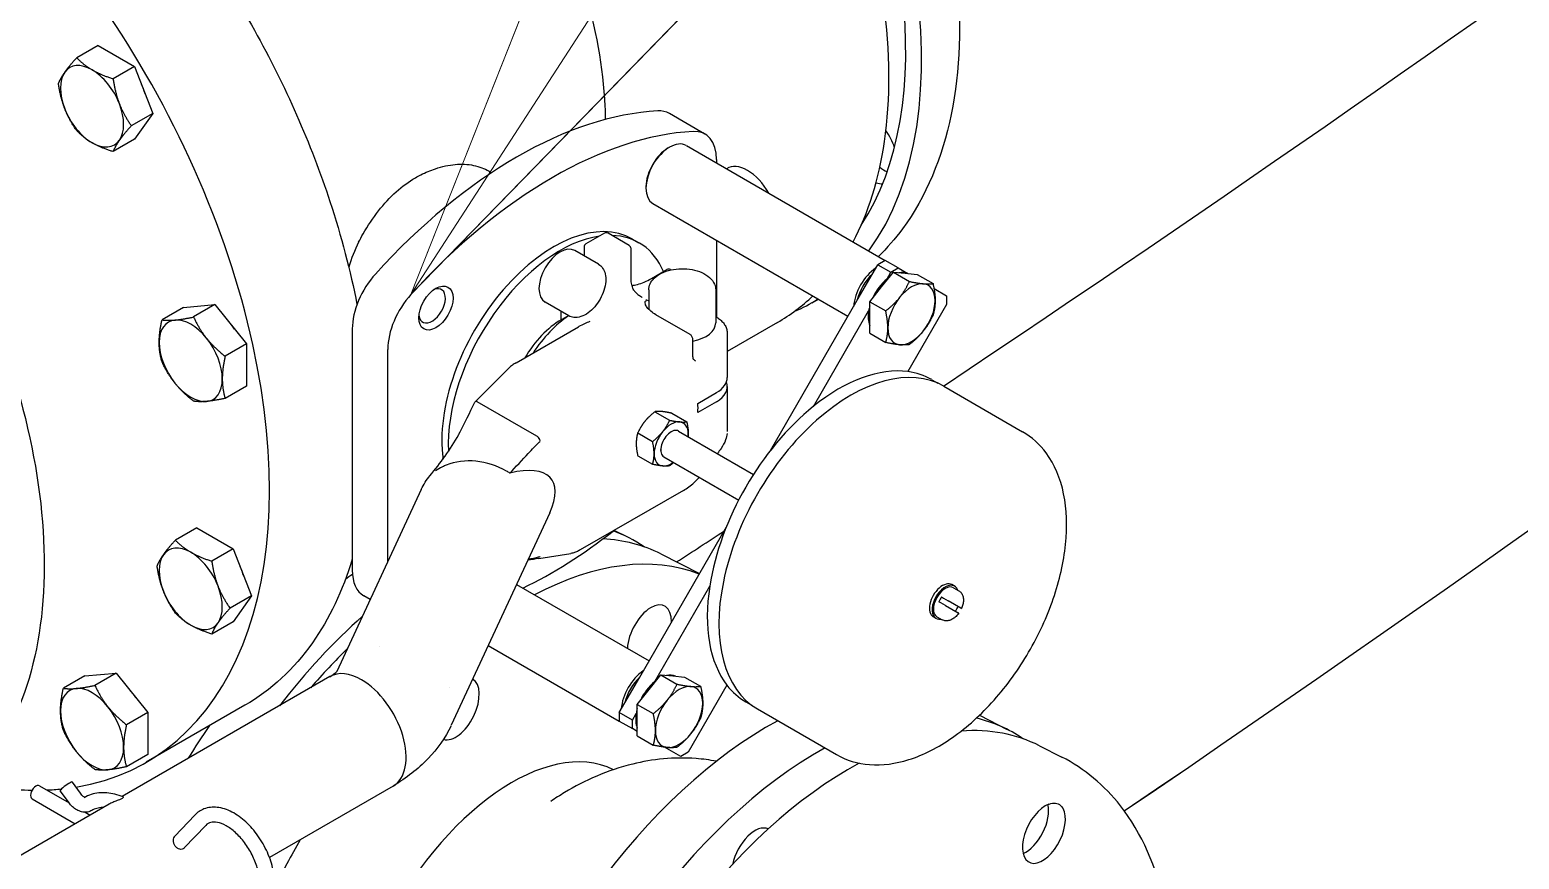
# Model space of a CAD drawing. Header units: millimetres. Extents: x 0 to 100323, y 0 to 59400.
# Drawn here: x 51035 to 51651, y 11067 to 11410 of the extents above; entities that cross this region are included whole.
import ezdxf

# ---------------------------------------------------------------- set-up
doc = ezdxf.new("R2010")
doc.units = ezdxf.units.MM
doc.header["$LTSCALE"] = 100
doc.layers.add('Symbol', color=7, linetype='Continuous', lineweight=18)
doc.layers.add('Visible', color=7, linetype='Continuous', lineweight=25)

# ---------------------------------------------------------------- blocks, each defined once
blk = doc.blocks.new('Balloon13')
at = {"layer": 'Symbol'}
for p, q in [((512.8639, 115.374), (511.9255, 113.0035)), ((513.2837, 115.1023), (511.9255, 113.0035)), ((511.9255, 113.0035), (513.7035, 114.8307))]:
    blk.add_line(p, q, dxfattribs=at)
at = {"layer": 'Symbol', "flags": 128}
blk.add_lwpolyline([(512.8639, 115.374), (511.9255, 113.0035), (513.7035, 114.8307), (512.8639, 115.374)], dxfattribs=at)
at = {"layer": 'Symbol'}
blk.add_solid([(512.8639, 115.374), (511.9255, 113.0035), (513.7035, 114.8307), (512.8639, 115.374)], dxfattribs=at)

msp = doc.modelspace()

# ---------------------------------------------------------------- linework, layer by layer
at = {"layer": 'Visible'}
for p, q in [((51063.09, 11403.39), (51054.25, 11398.29)), ((51063.09, 11403.39), (51078.17, 11394.69)), ((51078.17, 11394.69), (51069.32, 11389.59)), ((51078.17, 11394.69), (51085.7, 11375.27)), ((51085.7, 11375.27), (51076.86, 11370.16)), ((51085.7, 11375.27), (51078.17, 11364.54)), ((51314.17, 11366.73), (51299.49, 11375.21)), ((51078.17, 11364.54), (51069.32, 11359.44)), ((51299.04, 11360.95), (51299.58, 11361.26)), ((51306.51, 11361.95), (51388.76, 11314.46)), ((51318.95, 11356.17), (51318.95, 11354.76)), ((51224.87, 11351.35), (51225.94, 11350.73)), ((51289.79, 11344.93), (51289.79, 11344.31)), ((51292.66, 11337.97), (51373.38, 11291.37)), ((51272.61, 11325.68), (51264.99, 11321.28)), ((51282.85, 11320.65), (51274.14, 11325.68)), ((51284.24, 11323.29), (51286.92, 11321.74)), ((51318.95, 11322.79), (51318.95, 11291.07)), ((51270.17, 11312.83), (51260.38, 11318.49)), ((51264.22, 11319.95), (51264.22, 11316.27)), ((51283.62, 11307.47), (51283.62, 11319.32)), ((51292.08, 11306.96), (51298.44, 11310.63)), ((51299.98, 11310.63), (51300.17, 11310.52)), ((51383.38, 11308.69), (51385.68, 11312.68)), ((51388.76, 11314.46), (51385.68, 11312.68)), ((51385.68, 11312.68), (51391.12, 11309.54)), ((51387.27, 11303.47), (51392.16, 11309.56)), ((51394.2, 11311.32), (51388.76, 11314.46)), ((51389.57, 11306.85), (51391.12, 11309.54)), ((51391.12, 11309.54), (51394.2, 11311.32)), ((51392.16, 11309.56), (51397.06, 11309.13)), ((51392.16, 11309.56), (51398.79, 11305.74)), ((51394.2, 11311.32), (51398.17, 11309.03)), ((51397.06, 11309.13), (51401.95, 11308.69)), ((51377.22, 11298.03), (51383.38, 11308.69)), ((51382.37, 11297.38), (51387.27, 11303.47)), ((51401.95, 11308.69), (51408.58, 11304.86)), ((51408.99, 11302.78), (51414.2, 11299.77)), ((51257.86, 11291.51), (51248.07, 11297.17)), ((51288.29, 11299.18), (51288.29, 11299.18)), ((51289.86, 11298.36), (51289.88, 11298.35)), ((51290.97, 11302.24), (51290.97, 11294.22)), ((51318.66, 11302.24), (51318.66, 11288.67)), ((51341.35, 11235.9), (51377.22, 11298.03)), ((51358.4, 11296.97), (51361.04, 11298.49)), ((51382.37, 11290.86), (51382.37, 11297.38)), ((51382.37, 11297.38), (51389, 11293.56)), ((51414.2, 11299.77), (51414.2, 11296.22)), ((51098.4, 11294.99), (51089.56, 11289.88)), ((51098.4, 11294.99), (51111.46, 11296.15)), ((51111.46, 11296.15), (51102.61, 11291.05)), ((51111.46, 11296.15), (51124.51, 11279.91)), ((51254.77, 11289.93), (51254.77, 11293.3)), ((51254.77, 11289.93), (51257.69, 11291.61)), ((51308.08, 11283.82), (51293.93, 11291.99)), ((51359.11, 11254.1), (51381.91, 11293.59)), ((51382.37, 11284.33), (51382.37, 11290.86)), ((51414.2, 11296.22), (51398.17, 11268.45)), ((51168.29, 11286.13), (51168.29, 11186.32)), ((51236.05, 11272.1), (51261.82, 11286.98)), ((51344.26, 11288.8), (51323.46, 11276.79)), ((51323.46, 11284.27), (51323.46, 11266.06)), ((51382.37, 11284.33), (51389, 11280.5)), ((51124.51, 11279.91), (51115.67, 11274.81)), ((51124.51, 11279.91), (51124.51, 11262.51)), ((51309.16, 11274.52), (51309.16, 11281.9)), ((51182.97, 11189.88), (51182.97, 11277.66)), ((51219.1, 11255.99), (51232.39, 11269.24)), ((51124.51, 11262.51), (51115.67, 11257.4)), ((51311.27, 11255.34), (51318.95, 11259.78)), ((51323.46, 11262.29), (51323.46, 11243.68)), ((51408.05, 11265.13), (51410.51, 11263.71)), ((51413.02, 11262.44), (51445.65, 11243.6)), ((51242.75, 11242.85), (51219.96, 11256.01)), ((51318.95, 11256.01), (51311.27, 11251.57)), ((51293.48, 11251.88), (51299.61, 11248.34)), ((51300.55, 11251.25), (51306.68, 11247.71)), ((51212.51, 11242.75), (51212.5, 11242.73)), ((51244.98, 11241.56), (51242.75, 11242.85)), ((51286.41, 11243.09), (51292.54, 11239.55)), ((51303.32, 11243.88), (51334.32, 11225.98)), ((51216.03, 11231.52), (51216.03, 11231.52)), ((51286.41, 11233.66), (51292.54, 11230.12)), ((51297.17, 11233.22), (51328.17, 11215.32)), ((51196.84, 11219.77), (51161.87, 11144.42)), ((51305.29, 11219.34), (51262.61, 11194.7)), ((51250.01, 11210.08), (51209.25, 11122.25)), ((51287.22, 11142.14), (51323.09, 11204.27)), ((51103.92, 11203.89), (51095.08, 11198.78)), ((51103.92, 11203.89), (51118.99, 11195.18)), ((51282.59, 11199.82), (51276.68, 11202.82)), ((51118.99, 11195.18), (51110.15, 11190.08)), ((51118.99, 11195.18), (51126.53, 11175.76)), ((51245.51, 11191.18), (51258.73, 11193.26)), ((51295.89, 11193.09), (51311.94, 11184.96)), ((51236.26, 11180.45), (51291.07, 11148.81)), ((51293.41, 11140.3), (51316.21, 11179.79)), ((51417.49, 11179.74), (51416.4, 11180.37)), ((51126.53, 11175.76), (51117.69, 11170.65)), ((51126.53, 11175.76), (51118.99, 11165.04)), ((51175.71, 11174.23), (51173.07, 11175.75)), ((51411.83, 11172.79), (51410.96, 11173.3)), ((51412.11, 11175.29), (51412.98, 11174.79)), ((51412.98, 11174.79), (51414.85, 11173.71)), ((51420.11, 11170.68), (51414.85, 11173.71)), ((51417.1, 11179.07), (51419.28, 11177.82)), ((51409.8, 11166.42), (51408.71, 11167.04)), ((51410.18, 11167.08), (51412.36, 11165.83)), ((51413.7, 11171.71), (51411.83, 11172.79)), ((51413.7, 11171.71), (51418.96, 11168.68)), ((51419.21, 11168.53), (51418.96, 11168.68)), ((51420.11, 11170.68), (51420.37, 11170.53)), ((51118.99, 11165.04), (51110.15, 11159.93)), ((51224.56, 11155.23), (51278.76, 11123.94)), ((51057.58, 11142.62), (51048.73, 11137.52)), ((51057.58, 11142.62), (51070.63, 11143.79)), ((51070.63, 11143.79), (51061.79, 11138.68)), ((51070.63, 11143.79), (51083.68, 11127.55)), ((51291.11, 11136.93), (51296.01, 11143.02)), ((51296.01, 11143.02), (51300.9, 11142.58)), ((51296.01, 11143.02), (51302.64, 11139.19)), ((51300.9, 11142.58), (51305.8, 11142.15)), ((51159.02, 11142.33), (51073.08, 11092.72)), ((51281.07, 11131.49), (51287.22, 11142.14)), ((51286.22, 11130.84), (51291.11, 11136.93)), ((51305.8, 11142.15), (51312.43, 11138.32)), ((51323.31, 11138.79), (51307.28, 11111.02)), ((51123.83, 11130.45), (51083.04, 11106.9)), ((51278.76, 11127.49), (51281.07, 11131.49)), ((51286.22, 11124.31), (51286.22, 11130.84)), ((51286.22, 11130.84), (51292.85, 11127.01)), ((51331.12, 11131.9), (51333.58, 11130.48)), ((51083.68, 11127.55), (51074.84, 11122.44)), ((51083.68, 11127.55), (51083.68, 11110.14)), ((51278.76, 11127.49), (51278.76, 11123.94)), ((51284.2, 11124.35), (51278.76, 11127.49)), ((51278.76, 11123.94), (51284.2, 11120.8)), ((51284.2, 11124.35), (51285.76, 11127.05)), ((51284.2, 11120.8), (51284.2, 11124.35)), ((51286.22, 11117.79), (51286.22, 11124.31)), ((51335.94, 11128.94), (51368.58, 11110.1)), ((51427.76, 11126.32), (51439.32, 11120.47)), ((51286.22, 11119.63), (51284.2, 11120.8)), ((51286.22, 11117.79), (51292.85, 11113.96)), ((51304.2, 11109.25), (51297.45, 11113.14)), ((51452.62, 11113.73), (51461.87, 11109.05)), ((51083.68, 11110.14), (51074.84, 11105.04)), ((51307.28, 11111.02), (51304.2, 11109.25)), ((51038.86, 11097.15), (51051.1, 11090.08)), ((51050.8, 11090.48), (51047.46, 11095.15)), ((51055.8, 11094.07), (51052.46, 11098.73)), ((51185.17, 11097.03), (51134.03, 11067.5)), ((51067.65, 11089.58), (50520.44, 10773.65)), ((51035.79, 11091.82), (51053.66, 11081.5)), ((51057.78, 11086.23), (51059.81, 11085.05)), ((51103.17, 11085.06), (51094.91, 11076.37)), ((51107.63, 11080.81), (51098.76, 11071.48))]:
    msp.add_line(p, q, dxfattribs=at)
for centre, start, end in [((51265.76, 11319.95), 120, 180), ((51273.38, 11324.34), 60, 120), ((51282.08, 11319.32), 0, 60), ((51299.21, 11309.3), 60, 120)]:
    msp.add_arc(centre, 1.54, start, end, dxfattribs=at)
for centre, major_axis, ratio, start_param, end_param in [((41615.84, 16155.32), (12953.85, 0), 0.57735, 5.570039, 5.650384), ((51248.79, 11486.83), (-109.62, 189.86), 0.57735, 3.390102, 6.347402), ((41615.84, 15929.21), (12953.85, 0), 0.57735, 5.578911, 5.68081), ((41615.84, 15929.21), (-12953.85, 0), 0.57735, 2.437319, 2.539217), ((41615.84, 15929.21), (-12953.85, 0), 0.57735, 2.437319, 2.539217), ((41615.84, 15929.21), (-12953.85, 0), 0.57735, 2.437319, 2.539217), ((51248.79, 11486.83), (-105, 181.87), 0.57735, 3.423733, 6.001045), ((50959.96, 11320.07), (123.08, -213.18), 0.57735, 6.068245, 9.918677), ((51060.62, 11378.19), (-9.23, 15.99), 0.57735, 5.497787, 6.544985), ((51060.62, 11378.19), (-9.23, 15.99), 0.57735, 0.261799, 1.308997), ((51060.62, 11378.19), (-9.23, 15.99), 0.57735, 4.45059, 5.497787), ((51071.5, 11384.47), (8.46, -14.66), 0.57735, 1.1789, 1.439094), ((51060.62, 11378.19), (9.23, -15.99), 0.57735, 4.45059, 5.497787), ((51060.62, 11378.19), (9.23, -15.99), 0.57735, 0.261799, 1.308997), ((51236.28, 11193.83), (100, 173.21), 0.57735, 0.359605, 1.211192), ((51287.95, 11355.22), (11.54, 19.99), 0.57735, 0, 0.359605), ((51250.96, 11185.35), (100, 173.21), 0.57735, 0.359605, 1.211192), ((51302.64, 11346.74), (11.54, 19.99), 0.57735, 5.497787, 6.64279), ((51382.14, 11361.27), (8.27, -14.32), 0.57735, 1.243852, 1.719776), ((51060.62, 11378.19), (9.23, -15.99), 0.57735, 5.497787, 6.544985), ((51299.58, 11349.96), (-6.92, -11.99), 0.57735, 3.141593, 6.283185), ((51299.04, 11350.27), (6.54, 11.32), 0.57735, 0.785398, 2.356194), ((51331.86, 11337.84), (-8.46, 14.66), 0.57735, 4.682004, 6.31357), ((51388.67, 11365.04), (8.27, -14.32), 0.57735, 5.316967, 5.576158), ((51382.14, 11361.27), (8.27, -14.32), 0.57735, 5.744373, 5.999134), ((51251.55, 11266.66), (32.69, 56.62), 0.57735, 0, 2.50579), ((51254.23, 11265.12), (32.69, 56.62), 0.57735, 0.424553, 2.412136), ((51254.23, 11265.12), (32.69, 56.62), 0.57735, 5.881593, 6.58621), ((51254.23, 11307.83), (-6.15, -10.66), 0.57735, 3.141593, 6.283185), ((51184.6, 11295.56), (-11.54, -19.99), 0.57735, 4.352784, 5.497787), ((51385.52, 11300.34), (-6.92, -11.99), 0.57735, 3.99689, 5.427888), ((51391.51, 11296.89), (6.92, 11.99), 0.57735, 0.040414, 0.483185), ((51201.31, 11295.67), (-3.89, -6.73), 0.57735, 5.632337, 10.075626), ((51386.07, 11300.03), (6.54, 11.32), 0.57735, 1.080839, 2.060754), ((51391.51, 11296.89), (6.92, 11.99), 0.57735, 0.985111, 1.739115), ((51391.51, 11296.89), (6.92, 11.99), 0.57735, 0.878879, 0.985111), ((51399.67, 11292.18), (6.92, 11.99), 0.57735, 0.261799, 1.308997), ((51399.67, 11292.18), (6.92, 11.99), 0.57735, 5.497787, 6.544985), ((51199.29, 11287.08), (11.54, 19.99), 0.57735, 1.211192, 2.356194), ((51248.79, 11486.83), (109.62, -189.86), 0.57735, 6.218969, 6.306953), ((51399.67, 11292.18), (-6.92, -11.99), 0.57735, 4.45059, 5.497787), ((51399.67, 11292.18), (6.92, 11.99), 0.57735, 4.45059, 5.497787), ((51260.21, 11261.66), (-19.23, -33.31), 0.57735, 4.015722, 4.608586), ((51391.51, 11296.89), (6.92, 11.99), 0.57735, 2.156482, 2.723433), ((51391.51, 11296.89), (6.92, 11.99), 0.57735, 1.988956, 2.156482), ((51101.45, 11272.97), (-9.23, 15.99), 0.57735, 6.021386, 7.068583), ((51101.45, 11272.97), (-9.23, 15.99), 0.57735, 4.974188, 6.021386), ((51112.33, 11279.25), (8.46, -14.66), 0.57735, 1.702499, 1.962692), ((51254.77, 11264.8), (15.38, 26.65), 0.57735, 0.785398, 1.551368), ((51304.81, 11288.67), (13.85, 0), 0.57735, 5.032076, 6.283185), ((51399.67, 11292.18), (-6.92, -11.99), 0.57735, 5.497787, 6.544985), ((51399.67, 11292.18), (-6.92, -11.99), 0.57735, 0.261799, 1.308997), ((51101.45, 11272.97), (9.23, -15.99), 0.57735, 3.926991, 4.974188), ((51101.45, 11272.97), (-9.23, 15.99), 0.57735, 3.926991, 4.974188), ((51374.48, 11195.69), (38.54, 66.75), 0.57735, 0, 3.141593), ((51308.08, 11266.06), (15.38, 0), 0.57735, 5.497787, 6.283185), ((51369.58, 11198.52), (38.46, 66.62), 0.57735, 0.232078, 0.979108), ((51369.58, 11198.52), (38.46, 66.62), 0.57735, 0, 0.232078), ((51101.45, 11272.97), (9.23, -15.99), 0.57735, 4.974188, 6.021386), ((51101.45, 11272.97), (9.23, -15.99), 0.57735, 6.021386, 7.068583), ((51308.08, 11262.29), (15.38, 0), 0.57735, 5.497787, 6.496941), ((51219.96, 11254.67), (0.72, -1.42), 0.575129, 2.533039, 3.552106), ((51219.96, 11254.67), (0.72, -1.42), 0.575129, 2.418119, 2.533039), ((51292.85, 11242.82), (13.08, 22.65), 0.57735, 5.409437, 5.586137), ((51369.58, 11198.52), (-38.46, -66.62), 0.57735, 4.1207, 5.304078), ((51300.24, 11238.55), (5, 8.66), 0.57735, 0.261799, 1.308997), ((51300.24, 11238.55), (5, 8.66), 0.57735, 5.497787, 6.544985), ((51244.98, 11240.23), (0.72, -1.42), 0.575129, 1.029412, 2.418119), ((51254.23, 11265.12), (-13.08, -22.65), 0.57735, 0.28548, 0.285549), ((51300.24, 11238.55), (-5, -8.66), 0.57735, 4.45059, 5.497787), ((51300.24, 11238.55), (3.08, 5.33), 0.57735, 6.276769, 9.431195), ((51300.24, 11238.55), (3.08, 5.33), 0.57735, 0, 3.141593), ((51300.24, 11238.55), (5, 8.66), 0.57735, 5.375263, 5.497787), ((51221.06, 11209.82), (23.72, -11.01), 0.788675, 2.580749, 2.731748), ((51221.06, 11209.82), (23.72, -11.01), 0.788675, 2.503121, 2.580749), ((51221.06, 11209.82), (23.72, -11.01), 0.788675, 1.466926, 2.503121), ((51254.23, 11265.12), (32.69, 56.62), 0.57735, 2.515032, 2.515049), ((51215.28, 11197.37), (-35.4, -26.63), 0.402543, 2.496712, 3.903115), ((51300.24, 11238.55), (-5, -8.66), 0.57735, 5.497787, 6.544985), ((51300.24, 11238.55), (-5, -8.66), 0.57735, 0.261799, 0.907923), ((51221.06, 11209.82), (23.72, -11.01), 0.788675, 1.406403, 1.466926), ((51250.96, 11348.65), (-100, -173.21), 0.57735, 0.699612, 0.964773), ((51209.02, 11021.52), (86.87, 171.57), 0.538347, 0, 0.23556), ((51195.72, 11028.25), (86.87, 171.57), 0.538347, 6.211115, 6.349946), ((41615.84, 16155.32), (12953.85, 0), 0.57735, 5.557105, 5.559383), ((51101.45, 11178.68), (-9.23, 15.99), 0.57735, 0.261799, 1.308997), ((51101.45, 11178.68), (-9.23, 15.99), 0.57735, 5.497787, 6.544985), ((51101.45, 11178.68), (-9.23, 15.99), 0.57735, 4.45059, 5.497787), ((51229.84, 11010.98), (86.87, 171.57), 0.538347, 0.051779, 0.645414), ((51112.33, 11184.96), (8.46, -14.66), 0.57735, 1.1789, 1.439094), ((51184.6, 11195.74), (-11.54, -19.99), 0.57735, 5.497787, 6.283185), ((51101.45, 11178.68), (9.23, -15.99), 0.57735, 0.261799, 1.308997), ((51369.58, 11198.52), (-38.46, -66.62), 0.57735, 5.304078, 6.051108), ((51412.55, 11173.71), (3.85, 6.66), 0.57735, 0, 3.141593), ((51413.64, 11173.08), (-3.85, -6.66), 0.57735, 2.690566, 6.734212), ((51413.64, 11173.08), (-3.46, -6), 0.57735, 3.141593, 6.283185), ((51101.45, 11178.68), (9.23, -15.99), 0.57735, 4.45059, 5.497787), ((51291.22, 11159.18), (6.25, 12.35), 0.538347, 5.438805, 8.538431), ((51414.95, 11172.32), (3.46, 6), 0.57735, 1.403348, 1.738244), ((51195.72, 11028.25), (86.87, 171.57), 0.538347, 0.938846, 1.225693), ((51414.95, 11172.32), (-3.46, -6), 0.57735, 1.403348, 1.738244), ((51101.45, 11178.68), (9.23, -15.99), 0.57735, 5.497787, 6.544985), ((51195.72, 11028.25), (82.7, 163.33), 0.538347, 1.001682, 1.133605), ((51209.02, 11021.52), (-86.87, -171.57), 0.538347, 4.132041, 4.132052), ((51172.09, 11119.68), (-13.08, 22.65), 0.57735, 5.49773, 6.283185), ((51289.37, 11133.8), (-6.92, -11.99), 0.57735, 3.99689, 5.427888), ((51295.35, 11130.34), (6.92, 11.99), 0.57735, 0.040414, 0.483185), ((51060.62, 11120.6), (-9.23, 15.99), 0.57735, 6.021386, 7.068583), ((51060.62, 11120.6), (-9.23, 15.99), 0.57735, 4.974188, 6.021386), ((51071.5, 11126.88), (8.46, -14.66), 0.57735, 1.702499, 1.962692), ((51172.09, 11119.68), (13.08, -22.65), 0.57735, 0, 2.356137), ((51211.69, 11128.99), (6.25, 12.35), 0.538347, 3.228742, 6.262609), ((51211.69, 11128.99), (6.25, 12.35), 0.538347, 1.087619, 1.087638), ((51289.91, 11133.48), (6.54, 11.32), 0.57735, 1.080839, 2.060754), ((51295.35, 11130.34), (6.92, 11.99), 0.57735, 0.985111, 1.739115), ((51295.35, 11130.34), (6.92, 11.99), 0.57735, 0.878879, 0.985111), ((51303.51, 11125.63), (6.92, 11.99), 0.57735, 0.261799, 1.308997), ((51303.51, 11125.63), (6.92, 11.99), 0.57735, 5.497787, 6.544985), ((51369.58, 11198.52), (-38.46, -66.62), 0.57735, 6.051108, 6.283185), ((51303.51, 11125.63), (-6.92, -11.99), 0.57735, 4.45059, 5.497787), ((51303.51, 11125.63), (6.92, 11.99), 0.57735, 4.45059, 5.497787), ((51060.62, 11120.6), (9.23, -15.99), 0.57735, 3.926991, 4.974188), ((51060.62, 11120.6), (-9.23, 15.99), 0.57735, 3.926991, 4.974188), ((51331.63, 10959.44), (-86.87, -171.57), 0.538347, 3.795553, 6.283185), ((51295.35, 11130.34), (6.92, 11.99), 0.57735, 2.156482, 2.723433), ((51295.35, 11130.34), (6.92, 11.99), 0.57735, 1.988956, 2.156482), ((51352.45, 10948.9), (86.87, 171.57), 0.538347, 6.211115, 6.414486), ((51303.51, 11125.63), (-6.92, -11.99), 0.57735, 5.497787, 6.544985), ((51303.51, 11125.63), (-6.92, -11.99), 0.57735, 0.261799, 1.308997), ((51365.75, 10942.16), (86.87, 171.57), 0.538347, 0, 0.310465), ((51060.62, 11120.6), (9.23, -15.99), 0.57735, 6.021386, 7.068583), ((51229.84, 11010.98), (46.91, 92.65), 0.538347, 0.008298, 3.133295), ((51352.45, 10948.9), (-86.87, -171.57), 0.538347, 3.806044, 6.317988), ((51060.62, 11120.6), (9.23, -15.99), 0.57735, 4.974188, 6.021386), ((51365.75, 10942.16), (-86.87, -171.57), 0.538347, 3.799381, 6.167296), ((50959.96, 11320.07), (123.08, -213.18), 0.57735, 5.789287, 5.948599), ((51037.33, 11094.48), (1.54, 2.66), 0.57735, 0, 3.141593), ((50959.96, 11320.07), (123.08, -213.18), 0.57735, 5.987383, 6.027828), ((51049.96, 11096.94), (2.5, 1.79), 0.137054, 0, 3.141593), ((51454.49, 11077.55), (6.08, 12.01), 0.538347, 0.524843, 5.94078), ((51447.55, 11081.06), (6.08, 12.01), 0.538347, 3.70812, 5.716657), ((51229.84, 11010.98), (-86.87, -171.57), 0.538347, 4.611223, 4.728935), ((51334.3, 11066.91), (6.25, 12.35), 0.538347, 0.0206, 2.012221)]:
    msp.add_ellipse(centre, major_axis=major_axis, ratio=ratio, start_param=start_param, end_param=end_param, dxfattribs=at)
msp.add_ellipse((51202.89, 11294.76), major_axis=(-5, -8.66), ratio=0.57735, dxfattribs=at)
for points, knots in [([(51149.51, 11682.65), (51161.28, 11689.45), (51174.67, 11693.35), (51203.67, 11695.32), (51219.36, 11692.98), (51252.3, 11682.15), (51269.58, 11673.05), (51303.3, 11649.04), (51319.7, 11634.02), (51349.78, 11599.85), (51363.47, 11580.74), (51386.9, 11540.3), (51396.66, 11518.99), (51411.33, 11476.08), (51416.22, 11454.49), (51420.48, 11412.95), (51419.81, 11393), (51412.4, 11357.01), (51405.74, 11340.85), (51392.92, 11323.41), (51389.6, 11319.57), (51386, 11316.05)], [3.066042, 3.066042, 3.066042, 3.066042, 3.341851, 3.341851, 3.63954, 3.63954, 3.967569, 3.967569, 4.30192, 4.30192, 4.634081, 4.634081, 4.96511, 4.96511, 5.29723, 5.29723, 5.631553, 5.631553, 5.959727, 5.959727, 6.061008, 6.061008, 6.061008, 6.061008]), ([(51375.51, 11322.11), (51381.86, 11334.05), (51386.23, 11348.09), (51391.06, 11381.21), (51390.94, 11400.71), (51385.4, 11441.69), (51379.99, 11463.15), (51364.43, 11505.88), (51354.29, 11527.12), (51330.33, 11567.26), (51316.51, 11586.15), (51286.55, 11619.68), (51270.42, 11634.32), (51237.45, 11657.84), (51220.61, 11666.73), (51187.91, 11677.78), (51172.05, 11679.95), (51145.67, 11677.51), (51134.72, 11674.12), (51125.03, 11668.52)], [4.273172, 4.273172, 4.273172, 4.273172, 4.558437, 4.558437, 4.879941, 4.879941, 5.201661, 5.201661, 5.523079, 5.523079, 5.844386, 5.844386, 6.165844, 6.165844, 6.487603, 6.487603, 6.808872, 6.808872, 7.068583, 7.068583, 7.068583, 7.068583]), ([(51273.11, 11372.76), (51273.08, 11375.58), (51272.97, 11378.42), (51271.76, 11397.27), (51268.48, 11413.88), (51258.06, 11446.84), (51250.94, 11463.18), (51233.64, 11494.13), (51223.49, 11508.73), (51200.96, 11534.97), (51188.59, 11546.59), (51162.43, 11565.64), (51148.64, 11573.05), (51121.02, 11582.06), (51107.13, 11583.88), (51087.93, 11581.54), (51082.29, 11580.2), (51076.88, 11578.22)], [4.727174, 4.727174, 4.727174, 4.727174, 4.788718, 4.788718, 5.132543, 5.132543, 5.473672, 5.473672, 5.812642, 5.812642, 6.153248, 6.153248, 6.497128, 6.497128, 6.827754, 6.827754, 6.968659, 6.968659, 6.968659, 6.968659]), ([(50877.68, 11556.8), (50890.81, 11564.38), (50906.01, 11568.35), (50939.1, 11568.71), (50957.02, 11565.03), (50993.82, 11550.33), (51012.7, 11539.26), (51049.42, 11510.85), (51067.25, 11493.53), (51100.04, 11454.4), (51115, 11432.61), (51140.57, 11386.77), (51151.17, 11362.72), (51163.77, 11324.44), (51167.51, 11310.16), (51170.22, 11296.16)], [5.497787, 5.497787, 5.497787, 5.497787, 5.811925, 5.811925, 6.130168, 6.130168, 6.451512, 6.451512, 6.773043, 6.773043, 7.094304, 7.094304, 7.415467, 7.415467, 7.607233, 7.607233, 7.607233, 7.607233]), ([(50775.28, 11466.6), (50786.98, 11473.35), (50800.5, 11476.9), (50829.93, 11477.35), (50845.89, 11474.13), (50878.68, 11461.18), (50895.53, 11451.36), (50928.3, 11426.13), (50944.21, 11410.73), (50973.47, 11375.92), (50986.81, 11356.54), (51009.63, 11315.73), (51019.09, 11294.32), (51033.17, 11251.6), (51037.8, 11230.3), (51041.7, 11189.93), (51040.98, 11170.86), (51034.17, 11136.91), (51028.09, 11122.02), (51012.7, 11100.31), (51004.25, 11092.5), (50994.51, 11086.88)], [5.497787, 5.497787, 5.497787, 5.497787, 5.809111, 5.809111, 6.126388, 6.126388, 6.44837, 6.44837, 6.770669, 6.770669, 7.092566, 7.092566, 7.414313, 7.414313, 7.73626, 7.73626, 8.058607, 8.058607, 8.380286, 8.380286, 8.63938, 8.63938, 8.63938, 8.63938]), ([(51196.6, 11349.83), (51198.61, 11350.83), (51200.65, 11351.69), (51205.46, 11353.31), (51208.23, 11353.91), (51213.54, 11354.38), (51216.09, 11354.25), (51220.8, 11353.28), (51222.96, 11352.45), (51224.87, 11351.35)], [0.198385, 0.198385, 0.198385, 0.198385, 0.734639, 0.734639, 1.469278, 1.469278, 2.203918, 2.203918, 2.938458, 2.938458, 2.938458, 2.938458]), ([(51170.91, 11321.96), (51171.51, 11323.12), (51172.13, 11324.28), (51174.68, 11328.77), (51176.81, 11331.99), (51181.4, 11337.87), (51183.88, 11340.54), (51189.04, 11345.15), (51191.73, 11347.1), (51194.41, 11348.64), (51195.13, 11349.06), (51195.86, 11349.45), (51196.6, 11349.83)], [-2.469031, -2.469031, -2.469031, -2.469031, -2.218772, -2.218772, -1.479181, -1.479181, -0.739591, -0.739591, 0, 0, 0, 0.198481, 0.198481, 0.198481, 0.198481]), ([(51270.17, 11312.83), (51270.84, 11312.45), (51271.41, 11311.91), (51272.35, 11310.58), (51272.7, 11309.77), (51273.15, 11307.9), (51273.22, 11306.82), (51273.05, 11304.5), (51272.8, 11303.28), (51272.02, 11300.84), (51271.49, 11299.63), (51270.2, 11297.34), (51269.45, 11296.26), (51267.77, 11294.33), (51266.86, 11293.47), (51264.93, 11292.07), (51263.92, 11291.53), (51261.89, 11290.86), (51260.88, 11290.73), (51259.18, 11290.93), (51258.49, 11291.16), (51257.86, 11291.51)], [0.785398, 0.785398, 0.785398, 0.785398, 1.045367, 1.045367, 1.329812, 1.329812, 1.657296, 1.657296, 1.998762, 1.998762, 2.33753, 2.33753, 2.674419, 2.674419, 3.012818, 3.012818, 3.354256, 3.354256, 3.684499, 3.684499, 3.926991, 3.926991, 3.926991, 3.926991]), ([(51290.97, 11302.24), (51290.97, 11303.1), (51291.16, 11303.97), (51291.92, 11305.63), (51292.51, 11306.42), (51294.07, 11307.93), (51295.08, 11308.61), (51297.42, 11309.76), (51298.75, 11310.21), (51301.57, 11310.83), (51303.04, 11310.99), (51306, 11311.03), (51307.47, 11310.9), (51310.3, 11310.37), (51311.66, 11309.96), (51314.12, 11308.87), (51315.22, 11308.18), (51317.02, 11306.57), (51317.72, 11305.65), (51318.48, 11303.86), (51318.66, 11303.05), (51318.66, 11302.24)], [5.497787, 5.497787, 5.497787, 5.497787, 5.754871, 5.754871, 6.036622, 6.036622, 6.363584, 6.363584, 6.706472, 6.706472, 7.046649, 7.046649, 7.384782, 7.384782, 7.724501, 7.724501, 8.067403, 8.067403, 8.397896, 8.397896, 8.63938, 8.63938, 8.63938, 8.63938]), ([(51284.78, 11302.17), (51284.64, 11302.44), (51284.5, 11302.72), (51284.26, 11303.32), (51284.15, 11303.64), (51283.96, 11304.32), (51283.88, 11304.68), (51283.75, 11305.43), (51283.7, 11305.82), (51283.63, 11306.62), (51283.62, 11307.04), (51283.62, 11307.47)], [4.2609836, 4.2609836, 4.2609836, 4.2609836, 4.3512646, 4.3512646, 4.4415457, 4.4415457, 4.5318268, 4.5318268, 4.6221079, 4.6221079, 4.712389, 4.712389, 4.712389, 4.712389]), ([(51284.02, 11304.13), (51284.74, 11304.2), (51285.48, 11304.33), (51287.18, 11304.76), (51288.14, 11305.08), (51290.09, 11305.89), (51291.08, 11306.38), (51292.08, 11306.96)], [2.7522871, 2.7522871, 2.7522871, 2.7522871, 2.8657074, 2.8657074, 3.00365, 3.00365, 3.1415927, 3.1415927, 3.1415927, 3.1415927]), ([(51284.81, 11302.12), (51284.87, 11302.02), (51284.95, 11301.9), (51285.19, 11301.58), (51285.38, 11301.38), (51285.95, 11300.82), (51286.37, 11300.46), (51287.29, 11299.79), (51287.78, 11299.47), (51288.29, 11299.18)], [0.0095279, 0.0095279, 0.0095279, 0.0095279, 0.0587607, 0.0587607, 0.1366726, 0.1366726, 0.2693655, 0.2693655, 0.4011179, 0.4011179, 0.4011179, 0.4011179]), ([(51293.93, 11291.99), (51292.37, 11292.89), (51291.09, 11293.96), (51289.94, 11295.47), (51289.68, 11295.96), (51289.41, 11296.8), (51289.4, 11297.16), (51289.58, 11297.7), (51289.81, 11297.9), (51290.3, 11297.96), (51290.47, 11297.94), (51290.66, 11297.9)], [2.770538, 2.770538, 2.770538, 2.770538, 3.200607, 3.200607, 3.415642, 3.415642, 3.630676, 3.630676, 3.862344, 3.862344, 3.973469, 3.973469, 3.973469, 3.973469]), ([(51318.66, 11291.25), (51319.22, 11290.92), (51319.75, 11290.56), (51320.73, 11289.79), (51321.17, 11289.37), (51321.96, 11288.47), (51322.3, 11288), (51322.87, 11287), (51323.09, 11286.47), (51323.38, 11285.39), (51323.46, 11284.83), (51323.46, 11284.27)], [1.5728671, 1.5728671, 1.5728671, 1.5728671, 1.727876, 1.727876, 1.8849556, 1.8849556, 2.0420352, 2.0420352, 2.1991149, 2.1991149, 2.3561945, 2.3561945, 2.3561945, 2.3561945]), ([(51261.82, 11286.98), (51261.94, 11287.05), (51262.06, 11287.12), (51263.71, 11288.04), (51265.29, 11288.74), (51266.74, 11289.3)], [-0.3660463, -0.3660463, -0.3660463, -0.3660463, -0.3383364, -0.3383364, 0, 0, 0, 0]), ([(51309.16, 11281.9), (51309.16, 11282.06), (51309.13, 11282.27), (51309.03, 11282.63), (51308.94, 11282.84), (51308.75, 11283.17), (51308.61, 11283.35), (51308.37, 11283.62), (51308.21, 11283.74), (51308.08, 11283.82)], [-0.1500851, -0.1500851, -0.1500851, -0.1500851, -0.1117025, -0.1117025, -0.0739086, -0.0739086, -0.0367233, -0.0367233, 0, 0, 0, 0]), ([(51236.05, 11272.1), (51235.8, 11271.96), (51235.54, 11271.8), (51235.04, 11271.47), (51234.79, 11271.29), (51234.3, 11270.93), (51234.05, 11270.74), (51233.57, 11270.34), (51233.33, 11270.13), (51232.85, 11269.7), (51232.62, 11269.47), (51232.39, 11269.24)], [0, 0, 0, 0, 0.0698132, 0.0698132, 0.1396263, 0.1396263, 0.2094395, 0.2094395, 0.2792527, 0.2792527, 0.3490659, 0.3490659, 0.3490659, 0.3490659]), ([(51309.16, 11274.52), (51309.16, 11274.2), (51309.26, 11273.88), (51309.59, 11273.36), (51309.95, 11273.14), (51310.25, 11272.97)], [-0.194026, -0.194026, -0.194026, -0.194026, -0.1175628, -0.1175628, 0, 0, 0, 0]), ([(51200.44, 11225.41), (51204.72, 11230.6), (51208.94, 11236.17), (51212.44, 11242.65), (51212.56, 11242.87), (51212.72, 11243.18), (51212.77, 11243.27), (51212.83, 11243.39), (51212.85, 11243.42), (51212.87, 11243.45)], [0, 0, 0, 0, 1.404445, 1.404445, 1.45436, 1.45436, 1.473075, 1.473075, 1.480549, 1.480549, 1.480549, 1.480549]), ([(51323.42, 11242.9), (51323.34, 11242.02), (51323.11, 11241.12), (51322.32, 11239.05), (51321.66, 11237.85), (51320.41, 11235.99), (51319.9, 11235.3), (51319.35, 11234.62)], [0.0663475, 0.0663475, 0.0663475, 0.0663475, 0.2917667, 0.2917667, 0.5913949, 0.5913949, 0.7665536, 0.7665536, 0.7665536, 0.7665536]), ([(51368.58, 11110.1), (51372.73, 11107.7), (51377.44, 11106.3), (51387.61, 11105.51), (51393.1, 11106.27), (51404.68, 11109.92), (51410.78, 11113.06), (51422.7, 11121.39), (51428.5, 11126.64), (51439.15, 11138.6), (51443.99, 11145.3), (51452.28, 11159.49), (51455.73, 11166.97), (51460.94, 11182.07), (51462.68, 11189.69), (51464.2, 11204.38), (51463.97, 11211.47), (51461.32, 11224.28), (51458.93, 11230.05), (51452.74, 11238.41), (51449.44, 11241.41), (51445.65, 11243.6)], [2.356194, 2.356194, 2.356194, 2.356194, 2.625594, 2.625594, 2.918246, 2.918246, 3.246461, 3.246461, 3.583548, 3.583548, 3.918177, 3.918177, 4.251402, 4.251402, 4.585888, 4.585888, 4.922919, 4.922919, 5.252045, 5.252045, 5.497787, 5.497787, 5.497787, 5.497787]), ([(51233.51, 11226.47), (51235.8, 11228.95), (51238.72, 11232.08), (51242.72, 11236.32), (51244.4, 11238.07), (51245.5, 11239.15), (51245.71, 11239.35), (51245.91, 11239.52), (51245.98, 11239.58), (51246.03, 11239.61), (51246.04, 11239.61), (51246.06, 11239.61), (51246.06, 11239.61), (51246.06, 11239.61), (51246.06, 11239.61), (51246.07, 11239.61), (51246.07, 11239.61), (51246.07, 11239.6), (51246.07, 11239.6), (51246.07, 11239.6)], [-0.3288776, -0.3288776, -0.3288776, -0.3288776, -0.1567838, -0.1567838, -0.0370297, -0.0370297, -0.0133023, -0.0133023, -0.0049538, -0.0049538, -0.0024991, -0.0024991, -0.0014765, -0.0014765, -0.0007786, -0.0007786, -0.0003973, -0.0003973, 0, 0, 0, 0]), ([(51305.29, 11219.34), (51306.04, 11219.77), (51306.79, 11220.26), (51308.26, 11221.35), (51308.99, 11221.95), (51310.41, 11223.23), (51311.1, 11223.92), (51311.8, 11224.68), (51311.83, 11224.71), (51311.86, 11224.74)], [3.1415927, 3.1415927, 3.1415927, 3.1415927, 3.2795353, 3.2795353, 3.4174779, 3.4174779, 3.5554205, 3.5554205, 3.5612737, 3.5612737, 3.5612737, 3.5612737]), ([(51246.07, 11192.03), (51246.07, 11192.02), (51246.07, 11192.02), (51246.07, 11192.01), (51246.06, 11192.01), (51246.06, 11192), (51246.06, 11192), (51246.04, 11191.98), (51246.03, 11191.97), (51245.98, 11191.93), (51245.92, 11191.9), (51245.67, 11191.8), (51245.44, 11191.73), (51244.26, 11191.4), (51242.53, 11191.03), (51241.03, 11190.73)], [-1.2575811, -1.2575811, -1.2575811, -1.2575811, -1.2539211, -1.2539211, -1.2502327, -1.2502327, -1.244328, -1.244328, -1.2305835, -1.2305835, -1.1924814, -1.1924814, -1.1066965, -1.1066965, -0.6947289, -0.6947289, -0.6947289, -0.6947289]), ([(51262.61, 11194.7), (51262.36, 11194.55), (51262.1, 11194.41), (51261.59, 11194.16), (51261.33, 11194.04), (51260.81, 11193.82), (51260.55, 11193.73), (51260.03, 11193.55), (51259.77, 11193.48), (51259.25, 11193.35), (51258.99, 11193.3), (51258.73, 11193.26)], [3.1415927, 3.1415927, 3.1415927, 3.1415927, 3.2114058, 3.2114058, 3.281219, 3.281219, 3.3510322, 3.3510322, 3.4208453, 3.4208453, 3.4906585, 3.4906585, 3.4906585, 3.4906585]), ([(51168.29, 11190.95), (51164.35, 11177.87), (51158.81, 11166.21), (51144.13, 11145.46), (51134.7, 11136.72), (51123.83, 11130.45)], [8.1420517, 8.1420517, 8.1420517, 8.1420517, 8.3794648, 8.3794648, 8.6393798, 8.6393798, 8.6393798, 8.6393798]), ([(51419.28, 11177.82), (51419.67, 11177.59), (51420.01, 11177.29), (51420.57, 11176.56), (51420.78, 11176.13), (51421.08, 11175.18), (51421.15, 11174.66), (51421.17, 11173.61), (51421.12, 11173.07), (51420.9, 11171.99), (51420.74, 11171.44), (51420.48, 11170.78), (51420.42, 11170.66), (51420.37, 11170.53)], [0.785398, 0.785398, 0.785398, 0.785398, 1.017619, 1.017619, 1.273143, 1.273143, 1.550364, 1.550364, 1.827584, 1.827584, 2.104805, 2.104805, 2.171501, 2.171501, 2.171501, 2.171501]), ([(51419.21, 11168.53), (51418.87, 11168.07), (51418.5, 11167.63), (51417.7, 11166.86), (51417.27, 11166.52), (51416.36, 11165.95), (51415.89, 11165.72), (51414.9, 11165.42), (51414.39, 11165.34), (51413.37, 11165.41), (51412.87, 11165.55), (51412.4, 11165.8), (51412.38, 11165.81), (51412.36, 11165.83)], [2.540888, 2.540888, 2.540888, 2.540888, 2.818109, 2.818109, 3.095329, 3.095329, 3.37255, 3.37255, 3.64977, 3.64977, 3.914419, 3.914419, 3.926991, 3.926991, 3.926991, 3.926991]), ([(51158.95, 11142.29), (51160.1, 11142.99), (51160.98, 11143.63), (51161.86, 11144.38), (51161.99, 11144.55), (51161.99, 11144.55)], [0.0094279, 0.0094279, 0.0094279, 0.0094279, 0.4348646, 0.4348646, 0.793515, 0.793515, 0.793515, 0.793515]), ([(51209.15, 11122.03), (51206.83, 11117.03), (51203.51, 11112.39), (51195.44, 11104.05), (51190.56, 11100.39), (51185.45, 11097.2)], [0, 0, 0, 0, 1.22524, 1.22524, 2.580919, 2.580919, 2.580919, 2.580919]), ([(51318.95, 11107.33), (51316.15, 11107.85), (51313.34, 11108.21), (51301.3, 11109.13), (51292.44, 11108.16), (51273.85, 11103.61), (51264.55, 11099.41), (51254.2, 11093.2), (51252.31, 11091.99), (51250.46, 11090.73)], [1.9784301, 1.9784301, 1.9784301, 1.9784301, 2.0421586, 2.0421586, 2.2552029, 2.2552029, 2.5306819, 2.5306819, 2.5942363, 2.5942363, 2.5942363, 2.5942363]), ([(51506.94, 10991.13), (51507.13, 10992.96), (51507.29, 10994.78), (51508.87, 11014.88), (51507.98, 11032.26), (51501.03, 11063.52), (51495.02, 11077.52), (51479.5, 11097.35), (51471.27, 11104.29), (51461.87, 11109.05)], [4.8473505, 4.8473505, 4.8473505, 4.8473505, 4.8808019, 4.8808019, 5.2188585, 5.2188585, 5.5522342, 5.5522342, 5.799267, 5.799267, 5.799267, 5.799267]), ([(51057.64, 11092.42), (51057.59, 11092.44), (51057.52, 11092.47), (51057.31, 11092.59), (51057.15, 11092.68), (51056.8, 11092.95), (51056.61, 11093.13), (51056.2, 11093.55), (51056, 11093.8), (51055.8, 11094.07)], [2.9745184, 2.9745184, 2.9745184, 2.9745184, 3.1021564, 3.1021564, 3.3061923, 3.3061923, 3.5261939, 3.5261939, 3.7583368, 3.7583368, 3.7583368, 3.7583368]), ([(51073.48, 11092.55), (51072.35, 11093.02), (51071.21, 11093.4), (51068.95, 11093.98), (51067.82, 11094.17), (51065.59, 11094.36), (51064.48, 11094.35), (51062.32, 11094.12), (51061.26, 11093.9), (51059.23, 11093.24), (51058.26, 11092.79), (51057.34, 11092.25)], [0.1426759, 0.1426759, 0.1426759, 0.1426759, 0.2731635, 0.2731635, 0.403651, 0.403651, 0.5341386, 0.5341386, 0.6646261, 0.6646261, 0.7951137, 0.7951137, 0.7951137, 0.7951137]), ([(51060.51, 11086.97), (51059.97, 11086.65), (51059.37, 11086.43), (51058.12, 11086.2), (51057.47, 11086.2), (51056.11, 11086.41), (51055.41, 11086.65), (51054.11, 11087.3), (51053.51, 11087.7), (51052.39, 11088.63), (51051.87, 11089.15), (51051.19, 11089.96), (51050.99, 11090.22), (51050.8, 11090.48)], [2.346479, 2.346479, 2.346479, 2.346479, 2.558784, 2.558784, 2.788696, 2.788696, 3.071068, 3.071068, 3.353439, 3.353439, 3.635811, 3.635811, 3.758337, 3.758337, 3.758337, 3.758337]), ([(51065.22, 11088.18), (51065.14, 11088.18), (51065.05, 11088.18), (51064.53, 11088.17), (51064.11, 11088.13), (51063.31, 11088.02), (51062.93, 11087.94), (51062.19, 11087.74), (51061.83, 11087.61), (51061.15, 11087.32), (51060.82, 11087.16), (51060.51, 11086.97)], [0.4605248, 0.4605248, 0.4605248, 0.4605248, 0.4761915, 0.4761915, 0.555922, 0.555922, 0.6356526, 0.6356526, 0.7153831, 0.7153831, 0.7951137, 0.7951137, 0.7951137, 0.7951137]), ([(51073.48, 11092.55), (51073.49, 11092.55), (51073.5, 11092.55), (51073.58, 11092.5), (51073.59, 11092.42), (51073.47, 11092.26), (51073.41, 11092.2), (51073.25, 11092.07), (51073.14, 11092.01), (51073.02, 11091.93), (51072.89, 11091.86), (51072.74, 11091.78), (51072.38, 11091.61), (51072.17, 11091.52), (51071.62, 11091.29), (51071.26, 11091.16), (51070.36, 11090.81), (51069.74, 11090.58), (51068.6, 11090.08), (51068.09, 11089.83), (51067.65, 11089.57)], [1.3888838, 1.3888838, 1.3888838, 1.3888838, 1.3957834, 1.3957834, 1.4790183, 1.4790183, 1.5171808, 1.5171808, 1.5519768, 1.5519768, 1.5519768, 1.5873586, 1.5873586, 1.6309042, 1.6309042, 1.7018758, 1.7018758, 1.8260197, 1.8260197, 1.9385521, 1.9385521, 1.9385521, 1.9385521]), ([(51116.29, 11045.34), (51118.28, 11044.19), (51120.34, 11043.39), (51124.32, 11042.72), (51126.24, 11042.8), (51129.54, 11043.82), (51130.93, 11044.64), (51133.23, 11046.82), (51134.14, 11048.17), (51135.54, 11051.39), (51135.96, 11053.31), (51136.23, 11057.58), (51136.03, 11059.95), (51135.03, 11064.79), (51134.22, 11067.26), (51132.09, 11072.03), (51130.77, 11074.33), (51127.76, 11078.58), (51126.07, 11080.53), (51122.43, 11083.89), (51120.47, 11085.29), (51116.46, 11087.37), (51114.4, 11088.05), (51110.48, 11088.45), (51108.62, 11088.24), (51105.51, 11087.03), (51104.22, 11086.16), (51103.17, 11085.06)], [3.141593, 3.141593, 3.141593, 3.141593, 3.48232, 3.48232, 3.797213, 3.797213, 4.063907, 4.063907, 4.331336, 4.331336, 4.640027, 4.640027, 4.978903, 4.978903, 5.319341, 5.319341, 5.656717, 5.656717, 5.993992, 5.993992, 6.334199, 6.334199, 6.673769, 6.673769, 6.980923, 6.980923, 7.237238, 7.237238, 7.237238, 7.237238]), ([(51456.51, 11089.58), (51456.53, 11089.59), (51456.55, 11089.6), (51457.53, 11089.95), (51458.42, 11090.08), (51460.03, 11089.87), (51460.74, 11089.55), (51461.75, 11088.69), (51462.1, 11088.26), (51462.38, 11087.76)], [-2.3553852, -2.3553852, -2.3553852, -2.3553852, -2.3488819, -2.3488819, -2.0438878, -2.0438878, -1.7543331, -1.7543331, -1.56067, -1.56067, -1.56067, -1.56067]), ([(51119.37, 11050.67), (51120.63, 11049.94), (51121.83, 11049.46), (51124.01, 11048.96), (51124.96, 11048.95), (51126.75, 11049.31), (51127.51, 11049.76), (51128.87, 11051.34), (51129.44, 11052.53), (51129.97, 11055.33), (51130.04, 11056.76), (51129.79, 11059.88), (51129.47, 11061.58), (51128.43, 11065.08), (51127.71, 11066.88), (51125.93, 11070.39), (51124.86, 11072.1), (51122.52, 11075.22), (51121.25, 11076.62), (51118.64, 11078.99), (51117.31, 11079.95), (51114.79, 11081.35), (51113.59, 11081.79), (51111.45, 11082.23), (51110.52, 11082.22), (51108.91, 11081.83), (51108.24, 11081.45), (51107.63, 11080.81)], [3.141593, 3.141593, 3.141593, 3.141593, 3.433888, 3.433888, 3.734567, 3.734567, 4.12833, 4.12833, 4.516757, 4.516757, 4.810988, 4.810988, 5.10462, 5.10462, 5.403327, 5.403327, 5.704819, 5.704819, 6.005653, 6.005653, 6.302496, 6.302496, 6.594632, 6.594632, 6.897359, 6.897359, 7.237238, 7.237238, 7.237238, 7.237238]), ([(51098.29, 11071.11), (51098.01, 11070.95), (51097.69, 11070.86), (51097.03, 11070.85), (51096.69, 11070.94), (51096.07, 11071.23), (51095.74, 11071.46), (51095.17, 11072.04), (51094.92, 11072.39), (51094.55, 11073.1), (51094.41, 11073.5), (51094.25, 11074.31), (51094.24, 11074.71), (51094.35, 11075.42), (51094.47, 11075.76), (51094.73, 11076.16), (51094.82, 11076.27), (51094.91, 11076.37)], [0, 0, 0, 0, 0.0754192, 0.0754192, 0.1508385, 0.1508385, 0.2296219, 0.2296219, 0.3084053, 0.3084053, 0.385349, 0.385349, 0.4622927, 0.4622927, 0.537503, 0.537503, 0.5675007, 0.5675007, 0.5675007, 0.5675007])]:
    msp.add_open_spline(points, degree=3, knots=knots, dxfattribs=at)
for points, weights in [([(51049.32, 11392.25), (51051.06, 11394.74), (51054.25, 11398.29)], [1, 1.0379548493, 1]), ([(51054.25, 11398.29), (51057.12, 11395.28), (51060.62, 11393.26)], [1, 1.0379548493, 1]), ([(51046.71, 11387.57), (51047.57, 11389.77), (51049.32, 11392.25)], [1, 1.0379548493, 1]), ([(51060.62, 11393.26), (51064.12, 11391.24), (51069.32, 11389.59)], [1, 1.0379548493, 1]), ([(51069.32, 11389.59), (51070.18, 11383.71), (51071.93, 11379.2)], [1, 1.0379548493, 1]), ([(51049.32, 11377.18), (51047.57, 11381.69), (51046.71, 11387.57)], [1, 1.0379548493, 1]), ([(51054.25, 11368.14), (51051.06, 11372.67), (51049.32, 11377.18)], [1, 1.0379548493, 1]), ([(51071.93, 11379.2), (51073.68, 11374.69), (51076.86, 11370.16)], [1, 1.0379548493, 1]), ([(51060.62, 11363.12), (51057.12, 11365.14), (51054.25, 11368.14)], [1, 1.0379548493, 1]), ([(51076.86, 11370.16), (51073.68, 11366.61), (51071.93, 11364.13)], [1, 1.0379548493, 1]), ([(51069.32, 11359.44), (51064.12, 11361.1), (51060.62, 11363.12)], [1, 1.0379548493, 1]), ([(51071.93, 11364.13), (51070.18, 11361.64), (51069.32, 11359.44)], [1, 1.0379548493, 1]), ([(51394.77, 11299.14), (51397.04, 11301.97), (51398.79, 11305.74)], [1, 1.0379548493, 1]), ([(51398.79, 11305.74), (51402.29, 11305), (51404.56, 11304.79)], [1, 1.0379548493, 1]), ([(51404.56, 11304.79), (51406.83, 11304.59), (51408.58, 11304.86)], [1, 1.0379548493, 1]), ([(51408.58, 11304.86), (51409.46, 11300.86), (51409.46, 11297.83)], [1, 1.0379548493, 1]), ([(51389, 11293.56), (51392.5, 11296.31), (51394.77, 11299.14)], [1, 1.0379548493, 1]), ([(51409.46, 11297.83), (51409.46, 11294.8), (51408.58, 11291.81)], [1, 1.0379548493, 1]), ([(51094.92, 11289.79), (51097.95, 11290.06), (51102.61, 11291.05)], [1, 1.0379548493, 1]), ([(51102.61, 11291.05), (51104.94, 11286.02), (51107.97, 11282.25)], [1, 1.0379548493, 1]), ([(51389.88, 11286.52), (51389.88, 11289.55), (51389, 11293.56)], [1, 1.0379548493, 1]), ([(51408.58, 11291.81), (51406.83, 11288.04), (51404.56, 11285.21)], [1, 1.0379548493, 1]), ([(51088.39, 11280.5), (51088.39, 11284.54), (51089.56, 11289.88)], [1, 1.0379548493, 1]), ([(51089.56, 11289.88), (51091.89, 11289.52), (51094.92, 11289.79)], [1, 1.0379548493, 1]), ([(51389, 11280.5), (51389.88, 11283.49), (51389.88, 11286.52)], [1, 1.0379548493, 1]), ([(51404.56, 11285.21), (51402.29, 11282.39), (51398.79, 11279.63)], [1, 1.0379548493, 1]), ([(51089.56, 11272.47), (51088.39, 11276.46), (51088.39, 11280.5)], [1, 1.0379548493, 1]), ([(51107.97, 11282.25), (51111, 11278.48), (51115.67, 11274.81)], [1, 1.0379548493, 1]), ([(51394.77, 11279.56), (51392.5, 11279.76), (51389, 11280.5)], [1, 1.0379548493, 1]), ([(51398.79, 11279.63), (51397.04, 11279.36), (51394.77, 11279.56)], [1, 1.0379548493, 1]), ([(51094.92, 11263.68), (51091.89, 11267.45), (51089.56, 11272.47)], [1, 1.0379548493, 1]), ([(51115.67, 11274.81), (51114.5, 11269.47), (51114.5, 11265.43)], [1, 1.0379548493, 1]), ([(51102.61, 11256.23), (51097.95, 11259.91), (51094.92, 11263.68)], [1, 1.0379548493, 1]), ([(51114.5, 11265.43), (51114.5, 11261.39), (51115.67, 11257.4)], [1, 1.0379548493, 1]), ([(51107.97, 11256.14), (51104.94, 11255.87), (51102.61, 11256.23)], [1, 1.0379548493, 1]), ([(51115.67, 11257.4), (51111, 11256.41), (51107.97, 11256.14)], [1, 1.0379548493, 1]), ([(51289.31, 11247.85), (51287.67, 11245.81), (51286.41, 11243.09)], [1, 1.0379548493, 1]), ([(51293.48, 11251.88), (51290.95, 11249.89), (51289.31, 11247.85)], [1, 1.0379548493, 1]), ([(51296.38, 11251.93), (51294.74, 11252.08), (51293.48, 11251.88)], [1, 1.0379548493, 1]), ([(51300.55, 11251.25), (51298.02, 11251.79), (51296.38, 11251.93)], [1, 1.0379548493, 1]), ([(51296.71, 11243.58), (51298.35, 11245.62), (51299.61, 11248.34)], [1, 1.0379548493, 1]), ([(51299.61, 11248.34), (51302.14, 11247.81), (51303.78, 11247.66)], [1, 1.0379548493, 1]), ([(51303.78, 11247.66), (51305.42, 11247.52), (51306.68, 11247.71)], [1, 1.0379548493, 1]), ([(51306.68, 11247.71), (51307.31, 11244.82), (51307.31, 11242.63)], [1, 1.0379548493, 1]), ([(51286.41, 11243.09), (51285.77, 11240.93), (51285.77, 11238.74)], [1, 1.0379548493, 1]), ([(51292.54, 11239.55), (51295.07, 11241.54), (51296.71, 11243.58)], [1, 1.0379548493, 1]), ([(51307.31, 11242.63), (51307.31, 11242.1), (51307.28, 11241.59)], [1, 1.00889252582, 1.01361815244]), ([(51285.77, 11238.74), (51285.77, 11236.55), (51286.41, 11233.66)], [1, 1.0379548493, 1]), ([(51293.17, 11234.47), (51293.17, 11236.66), (51292.54, 11239.55)], [1, 1.0379548493, 1]), ([(51292.54, 11230.12), (51293.17, 11232.28), (51293.17, 11234.47)], [1, 1.0379548493, 1]), ([(51296.71, 11229.44), (51295.07, 11229.58), (51292.54, 11230.12)], [1, 1.0379548493, 1]), ([(51299.61, 11229.49), (51298.35, 11229.29), (51296.71, 11229.44)], [1, 1.0379548493, 1]), ([(51301.25, 11230.86), (51300.5, 11230.18), (51299.61, 11229.49)], [1.01707008853, 1.01296108627, 1]), ([(51090.14, 11192.75), (51091.89, 11195.24), (51095.08, 11198.78)], [1, 1.0379548493, 1]), ([(51095.08, 11198.78), (51097.95, 11195.78), (51101.45, 11193.76)], [1, 1.0379548493, 1]), ([(51087.54, 11188.06), (51088.39, 11190.26), (51090.14, 11192.75)], [1, 1.0379548493, 1]), ([(51101.45, 11193.76), (51104.94, 11191.74), (51110.15, 11190.08)], [1, 1.0379548493, 1]), ([(51090.14, 11177.67), (51088.39, 11182.18), (51087.54, 11188.06)], [1, 1.0379548493, 1]), ([(51110.15, 11190.08), (51111, 11184.2), (51112.75, 11179.69)], [1, 1.0379548493, 1]), ([(51112.75, 11179.69), (51114.5, 11175.19), (51117.69, 11170.65)], [1, 1.0379548493, 1]), ([(51095.08, 11168.63), (51091.89, 11173.17), (51090.14, 11177.67)], [1, 1.0379548493, 1]), ([(51101.45, 11163.61), (51097.95, 11165.63), (51095.08, 11168.63)], [1, 1.0379548493, 1]), ([(51117.69, 11170.65), (51114.5, 11167.11), (51112.75, 11164.62)], [1, 1.0379548493, 1]), ([(51110.15, 11159.93), (51104.94, 11161.59), (51101.45, 11163.61)], [1, 1.0379548493, 1]), ([(51112.75, 11164.62), (51111, 11162.13), (51110.15, 11159.93)], [1, 1.0379548493, 1]), ([(51047.57, 11128.14), (51047.57, 11132.18), (51048.73, 11137.52)], [1, 1.0379548493, 1]), ([(51048.73, 11137.52), (51051.06, 11137.15), (51054.09, 11137.43)], [1, 1.0379548493, 1]), ([(51054.09, 11137.43), (51057.12, 11137.7), (51061.79, 11138.68)], [1, 1.0379548493, 1]), ([(51061.79, 11138.68), (51064.12, 11133.66), (51067.15, 11129.89)], [1, 1.0379548493, 1]), ([(51298.62, 11132.6), (51300.89, 11135.42), (51302.64, 11139.19)], [1, 1.0379548493, 1]), ([(51302.64, 11139.19), (51306.14, 11138.45), (51308.41, 11138.25)], [1, 1.0379548493, 1]), ([(51308.41, 11138.25), (51310.68, 11138.05), (51312.43, 11138.32)], [1, 1.0379548493, 1]), ([(51312.43, 11138.32), (51313.3, 11134.31), (51313.3, 11131.29)], [1, 1.0379548493, 1]), ([(51292.85, 11127.01), (51296.35, 11129.77), (51298.62, 11132.6)], [1, 1.0379548493, 1]), ([(51313.3, 11131.29), (51313.3, 11128.26), (51312.43, 11125.26)], [1, 1.0379548493, 1]), ([(51048.73, 11120.11), (51047.57, 11124.1), (51047.57, 11128.14)], [1, 1.0379548493, 1]), ([(51067.15, 11129.89), (51070.18, 11126.12), (51074.84, 11122.44)], [1, 1.0379548493, 1]), ([(51293.72, 11119.98), (51293.72, 11123.01), (51292.85, 11127.01)], [1, 1.0379548493, 1]), ([(51312.43, 11125.26), (51310.68, 11121.49), (51308.41, 11118.67)], [1, 1.0379548493, 1]), ([(51054.09, 11111.32), (51051.06, 11115.09), (51048.73, 11120.11)], [1, 1.0379548493, 1]), ([(51074.84, 11122.44), (51073.68, 11117.1), (51073.68, 11113.07)], [1, 1.0379548493, 1]), ([(51292.85, 11113.96), (51293.72, 11116.95), (51293.72, 11119.98)], [1, 1.0379548493, 1]), ([(51308.41, 11118.67), (51306.14, 11115.84), (51302.64, 11113.08)], [1, 1.0379548493, 1]), ([(51073.68, 11113.07), (51073.68, 11109.03), (51074.84, 11105.04)], [1, 1.0379548493, 1]), ([(51298.62, 11113.02), (51296.35, 11113.22), (51292.85, 11113.96)], [1, 1.0379548493, 1]), ([(51302.64, 11113.08), (51300.89, 11112.81), (51298.62, 11113.02)], [1, 1.0379548493, 1]), ([(51061.79, 11103.87), (51057.12, 11107.55), (51054.09, 11111.32)], [1, 1.0379548493, 1]), ([(51067.15, 11103.78), (51064.12, 11103.51), (51061.79, 11103.87)], [1, 1.0379548493, 1]), ([(51074.84, 11105.04), (51070.18, 11104.05), (51067.15, 11103.78)], [1, 1.0379548493, 1])]:
    msp.add_rational_spline(points, weights, degree=2, dxfattribs=at)
for points in [[(51170.91, 11321.96), (51169.23, 11318.69), (51167.87, 11315.23), (51166.83, 11311.67)], [(51290.66, 11297.9), (51290.76, 11297.88), (51290.86, 11297.86), (51290.97, 11297.84)], [(51344.26, 11288.8), (51349.51, 11291.83), (51354.38, 11295.5), (51358.83, 11299.76)], [(51212.51, 11242.75), (51214.73, 11247.13), (51216.86, 11251.47), (51218.98, 11255.81)], [(51323.46, 11243.68), (51323.46, 11243.67), (51323.46, 11243.67), (51323.46, 11243.67)], [(51196.84, 11219.77), (51197.77, 11221.77), (51199, 11223.68), (51200.43, 11225.4)], [(51200.44, 11225.41), (51200.43, 11225.41), (51200.43, 11225.4), (51200.43, 11225.4)], [(51245.51, 11191.18), (51243.98, 11190.93), (51242.44, 11190.68), (51240.89, 11190.42)], [(51165.48, 11182.6), (51166.44, 11183.33), (51167.39, 11184.04), (51168.35, 11184.75)], [(51100.51, 11108.55), (51103.35, 11113.15), (51106.29, 11117.67), (51109.33, 11122.08)], [(51098.76, 11071.48), (51098.61, 11071.33), (51098.45, 11071.21), (51098.29, 11071.11)]]:
    msp.add_open_spline(points, degree=3, dxfattribs=at)

# ---------------------------------------------------------------- block references
at = {"layer": 'Symbol', "xscale": 100, "yscale": 100, "zscale": 100}
msp.add_blockref('Balloon13', (0, 0), dxfattribs=at)

doc.saveas('drawing.dxf')
